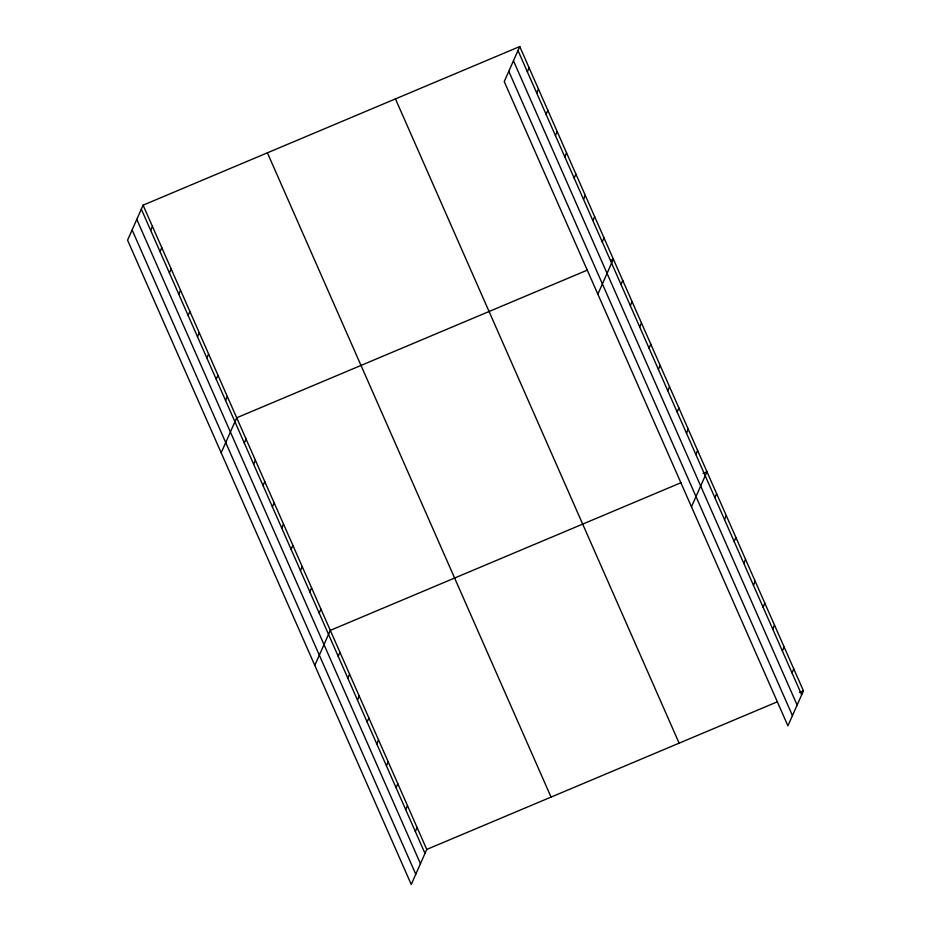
<?xml version="1.0" encoding="UTF-8"?>
<svg xmlns="http://www.w3.org/2000/svg" width="931" height="931" viewBox="0 0 931 931"><rect width="100%" height="100%" fill="white"/><g stroke="black" fill="none" stroke-linecap="round" stroke-linejoin="round"><path stroke-width="1.4" d="M519.754 46.55L504.241 81.567L787.917 725.831L803.43 690.814L519.754 46.55L143.083 205.169L127.57 240.186L411.246 884.45L426.759 849.433L777.536 701.73M150.682 230.411L152.451 226.419M160.039 251.673L161.808 247.681M169.407 272.934L171.176 268.943M178.764 294.196L180.533 290.204M188.132 315.458L189.889 311.466M197.488 336.719L199.257 332.728M206.845 357.981L208.614 353.989M216.213 379.243L217.982 375.251M225.57 400.505L227.339 396.513M221.182 452.792L236.695 417.775L587.473 270.06M244.294 443.016L246.063 439.036M253.651 464.278L255.42 460.298M263.019 485.54L264.788 481.56M272.376 506.801L274.145 502.821M281.732 528.063L283.501 524.072M291.1 549.325L292.869 545.333M300.457 570.587L302.226 566.595M527.353 71.803L529.122 67.812M309.825 591.848L311.582 587.857M536.71 93.065L538.479 89.073M319.182 613.11L320.951 609.118M546.078 114.315L547.847 110.335M314.794 665.397L330.307 630.38L681.085 482.677M555.435 135.577L557.204 131.597M338.186 656.274L339.955 652.282M564.803 156.839L566.56 152.859M347.833 678.175L349.602 674.195M574.159 178.1L575.928 174.12M357.481 700.089L359.25 696.097M583.516 199.362L585.285 195.382M367.117 721.99L368.885 717.999M592.884 220.624L594.653 216.632M376.764 743.892L378.533 739.912M602.241 241.885L604.01 237.894M386.412 765.806L388.18 761.814M597.853 294.173L613.366 259.155L610.783 260.249M396.059 787.707L397.828 783.716M620.965 284.409L622.734 280.417M405.707 809.609L407.464 805.618M630.322 305.671L632.091 301.679M415.342 831.511L417.111 827.531M639.69 326.932L641.459 322.941M649.047 348.194L650.816 344.202M658.403 369.456L660.172 365.464M667.771 390.717L669.54 386.726M677.128 411.968L678.897 407.987M686.496 433.229L688.253 429.249M695.853 454.491L697.622 450.511M691.465 506.79L706.978 471.773L703.091 473.402M714.857 497.666L716.626 493.674M724.504 519.568L726.273 515.576M734.152 541.47L735.921 537.478M743.788 563.371L745.556 559.391M753.435 585.285L755.204 581.293M763.083 607.187L764.851 603.195M772.73 629.088L774.499 625.108M782.377 651.002L784.135 647.01M792.013 672.904L793.782 668.912M799.543 692.455L803.43 690.814M517.997 50.542L801.661 694.805M513.458 60.783L797.122 705.046M508.78 71.326L792.444 715.602M395.454 98.895L679.13 743.159M267.395 152.824L551.059 797.087M143.083 205.169L426.759 849.433M141.326 209.149L424.99 853.424M136.787 219.39L420.451 863.665M132.109 229.945L415.773 874.209"/></g></svg>
